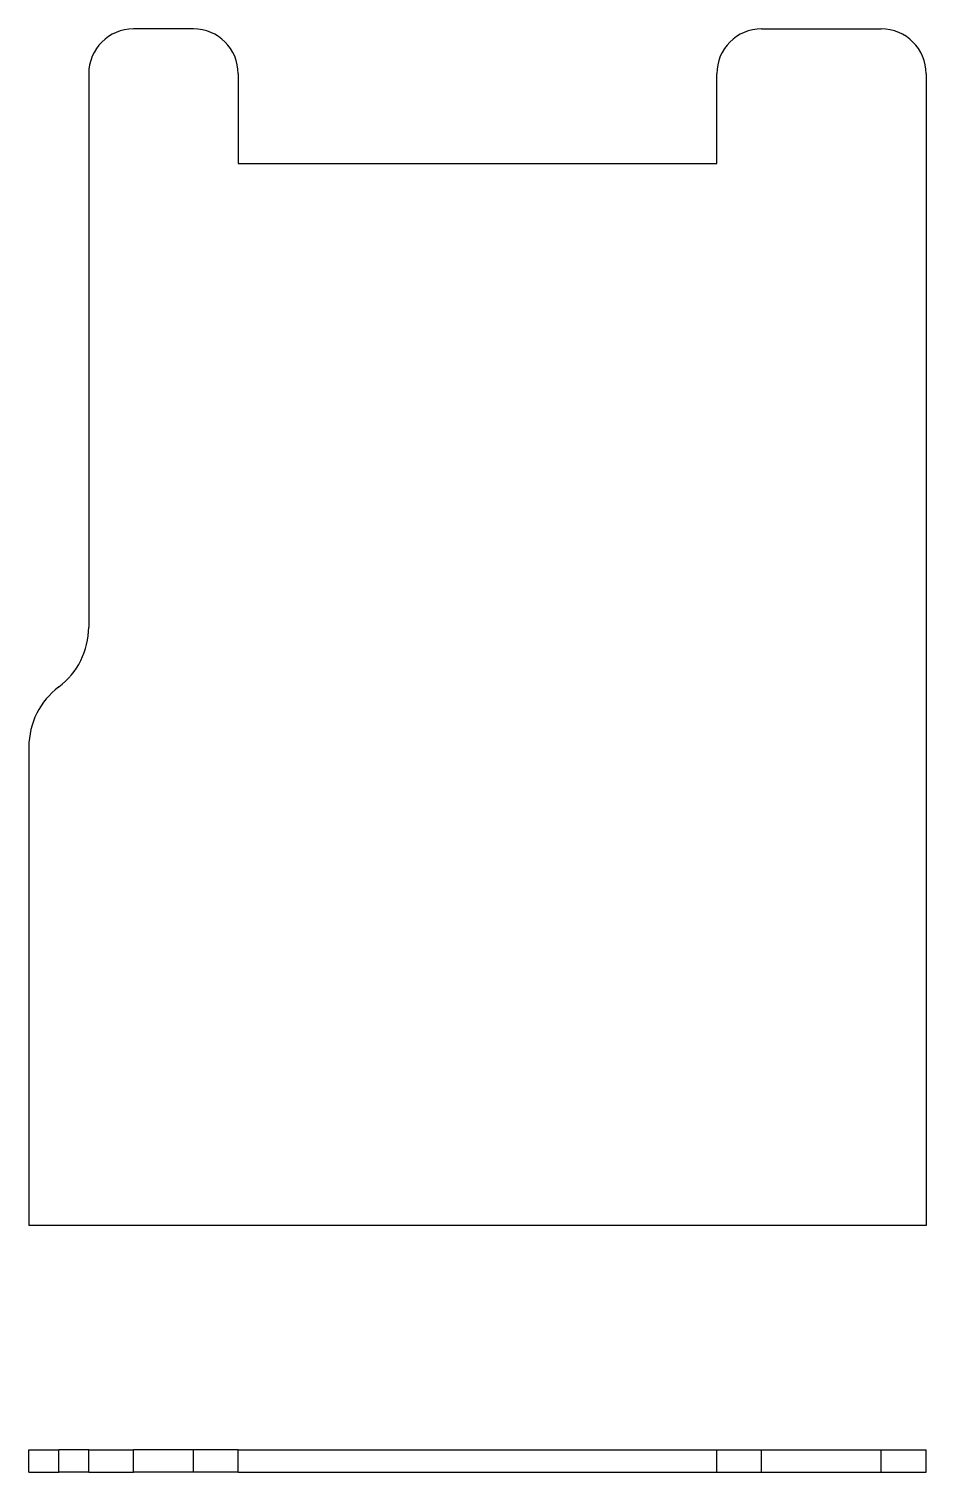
# Model space of a CAD drawing. Header units: millimetres. Extents: x 118.5 to 178.5, y 104.2 to 200.8.
import ezdxf

# ---------------------------------------------------------------- set-up
doc = ezdxf.new("R2010")
doc.units = ezdxf.units.MM
doc.layers.add('ProjItem', color=7, linetype='CONTINUOUS')
doc.layers.add('View', color=7, linetype='CONTINUOUS')

msp = doc.modelspace()

# ---------------------------------------------------------------- linework, layer by layer
at = {"layer": 'ProjItem'}
for p, q in [((129.5, 200.75), (125.5, 200.75)), ((167.5, 200.75), (175.5, 200.75)), ((122.5, 197.75), (122.5, 160.75)), ((132.5, 197.75), (132.5, 191.75)), ((164.5, 191.75), (164.5, 197.75)), ((178.5, 197.75), (178.5, 120.75)), ((132.5, 191.75), (164.5, 191.75)), ((118.5, 152.75), (118.5, 120.75)), ((178.5, 120.75), (118.5, 120.75))]:
    msp.add_line(p, q, dxfattribs=at)
for centre, radius, start, end in [((125.5, 197.75), 3, 90, 180), ((129.5, 197.75), 3, 0, 90), ((167.5, 197.75), 3, 90, 180), ((175.5, 197.75), 3, 0, 90), ((117.5, 160.75), 5, -53.1301, 0), ((123.5, 152.75), 5, 126.8699, 180)]:
    msp.add_arc(centre, radius, start, end, dxfattribs=at)
at = {"layer": 'View'}
for p, q in [((118.5, 104.25), (118.5, 105.75)), ((120.5, 104.25), (120.5, 105.75)), ((122.5, 104.25), (122.5, 105.75)), ((129.5, 105.75), (125.5, 105.75)), ((125.5, 104.25), (125.5, 105.75)), ((129.5, 104.25), (129.5, 105.75)), ((132.5, 104.25), (132.5, 105.75)), ((132.5, 105.75), (164.5, 105.75)), ((164.5, 104.25), (164.5, 105.75)), ((167.5, 105.75), (175.5, 105.75)), ((167.5, 104.25), (167.5, 105.75)), ((175.5, 104.25), (175.5, 105.75)), ((178.5, 104.25), (178.5, 105.75)), ((129.5, 104.25), (125.5, 104.25)), ((132.5, 104.25), (164.5, 104.25)), ((167.5, 104.25), (175.5, 104.25))]:
    msp.add_line(p, q, dxfattribs=at)
for points in [[(118.5, 105.75), (118.511, 105.75), (118.544, 105.75), (118.598, 105.75), (118.674, 105.75), (118.772, 105.75), (118.89, 105.75), (119.028, 105.75), (119.186, 105.75), (119.362, 105.75), (119.557, 105.75), (119.769, 105.75), (119.998, 105.75), (120.242, 105.75), (120.5, 105.75)], [(122.5, 105.75), (122.489, 105.75), (122.456, 105.75), (122.402, 105.75), (122.326, 105.75), (122.228, 105.75), (122.11, 105.75), (121.972, 105.75), (121.814, 105.75), (121.638, 105.75), (121.443, 105.75), (121.231, 105.75), (121.002, 105.75), (120.758, 105.75), (120.5, 105.75)], [(122.5, 105.75), (122.519, 105.75), (122.575, 105.75), (122.668, 105.75), (122.797, 105.75), (122.96, 105.75), (123.155, 105.75), (123.379, 105.75), (123.63, 105.75), (123.904, 105.75), (124.198, 105.75), (124.509, 105.75), (124.832, 105.75), (125.164, 105.75), (125.5, 105.75)], [(175.5, 105.75), (175.836, 105.75), (176.168, 105.75), (176.491, 105.75), (176.802, 105.75), (177.096, 105.75), (177.37, 105.75), (177.621, 105.75), (177.845, 105.75), (178.04, 105.75), (178.203, 105.75), (178.332, 105.75), (178.425, 105.75), (178.481, 105.75), (178.5, 105.75)], [(118.5, 104.25), (118.511, 104.25), (118.544, 104.25), (118.598, 104.25), (118.674, 104.25), (118.772, 104.25), (118.89, 104.25), (119.028, 104.25), (119.186, 104.25), (119.362, 104.25), (119.557, 104.25), (119.769, 104.25), (119.998, 104.25), (120.242, 104.25), (120.5, 104.25)], [(122.5, 104.25), (122.489, 104.25), (122.456, 104.25), (122.402, 104.25), (122.326, 104.25), (122.228, 104.25), (122.11, 104.25), (121.972, 104.25), (121.814, 104.25), (121.638, 104.25), (121.443, 104.25), (121.231, 104.25), (121.002, 104.25), (120.758, 104.25), (120.5, 104.25)], [(122.5, 104.25), (122.519, 104.25), (122.575, 104.25), (122.668, 104.25), (122.797, 104.25), (122.96, 104.25), (123.155, 104.25), (123.379, 104.25), (123.63, 104.25), (123.904, 104.25), (124.198, 104.25), (124.509, 104.25), (124.832, 104.25), (125.164, 104.25), (125.5, 104.25)], [(175.5, 104.25), (175.836, 104.25), (176.168, 104.25), (176.491, 104.25), (176.802, 104.25), (177.096, 104.25), (177.37, 104.25), (177.621, 104.25), (177.845, 104.25), (178.04, 104.25), (178.203, 104.25), (178.332, 104.25), (178.425, 104.25), (178.481, 104.25), (178.5, 104.25)]]:
    msp.add_open_spline(points, degree=1, dxfattribs=at)
for points in [[(132.5, 105.75), (132.491, 105.75), (132.481, 105.75), (132.453, 105.75), (132.425, 105.75), (132.378, 105.75), (132.332, 105.75), (132.267, 105.75), (132.203, 105.75), (132.122, 105.75), (132.04, 105.75), (131.943, 105.75), (131.845, 105.75), (131.733, 105.75), (131.621, 105.75), (131.496, 105.75), (131.37, 105.75), (131.233, 105.75), (131.096, 105.75), (130.949, 105.75), (130.802, 105.75), (130.646, 105.75), (130.491, 105.75), (130.329, 105.75), (130.168, 105.75), (129.837, 105.75), (129.5, 105.75)], [(164.5, 105.75), (164.509, 105.75), (164.519, 105.75), (164.547, 105.75), (164.575, 105.75), (164.622, 105.75), (164.668, 105.75), (164.733, 105.75), (164.797, 105.75), (164.878, 105.75), (164.96, 105.75), (165.057, 105.75), (165.155, 105.75), (165.267, 105.75), (165.379, 105.75), (165.504, 105.75), (165.63, 105.75), (165.767, 105.75), (165.904, 105.75), (166.051, 105.75), (166.198, 105.75), (166.354, 105.75), (166.509, 105.75), (166.671, 105.75), (166.832, 105.75), (167.163, 105.75), (167.5, 105.75)], [(132.5, 104.25), (132.491, 104.25), (132.481, 104.25), (132.453, 104.25), (132.425, 104.25), (132.378, 104.25), (132.332, 104.25), (132.267, 104.25), (132.203, 104.25), (132.122, 104.25), (132.04, 104.25), (131.943, 104.25), (131.845, 104.25), (131.733, 104.25), (131.621, 104.25), (131.496, 104.25), (131.37, 104.25), (131.233, 104.25), (131.096, 104.25), (130.949, 104.25), (130.802, 104.25), (130.646, 104.25), (130.491, 104.25), (130.329, 104.25), (130.168, 104.25), (129.837, 104.25), (129.5, 104.25)], [(164.5, 104.25), (164.509, 104.25), (164.519, 104.25), (164.547, 104.25), (164.575, 104.25), (164.622, 104.25), (164.668, 104.25), (164.733, 104.25), (164.797, 104.25), (164.878, 104.25), (164.96, 104.25), (165.057, 104.25), (165.155, 104.25), (165.267, 104.25), (165.379, 104.25), (165.504, 104.25), (165.63, 104.25), (165.767, 104.25), (165.904, 104.25), (166.051, 104.25), (166.198, 104.25), (166.354, 104.25), (166.509, 104.25), (166.671, 104.25), (166.832, 104.25), (167.163, 104.25), (167.5, 104.25)]]:
    msp.add_open_spline(points, degree=2, knots=[4.712389, 4.712389, 4.712389, 4.824589, 4.824589, 4.936788, 4.936788, 5.048988, 5.048988, 5.161188, 5.161188, 5.273388, 5.273388, 5.385587, 5.385587, 5.497787, 5.497787, 5.609987, 5.609987, 5.722187, 5.722187, 5.834386, 5.834386, 5.946586, 5.946586, 6.058786, 6.058786, 6.283185, 6.283185, 6.283185], dxfattribs=at)

doc.saveas('drawing.dxf')
